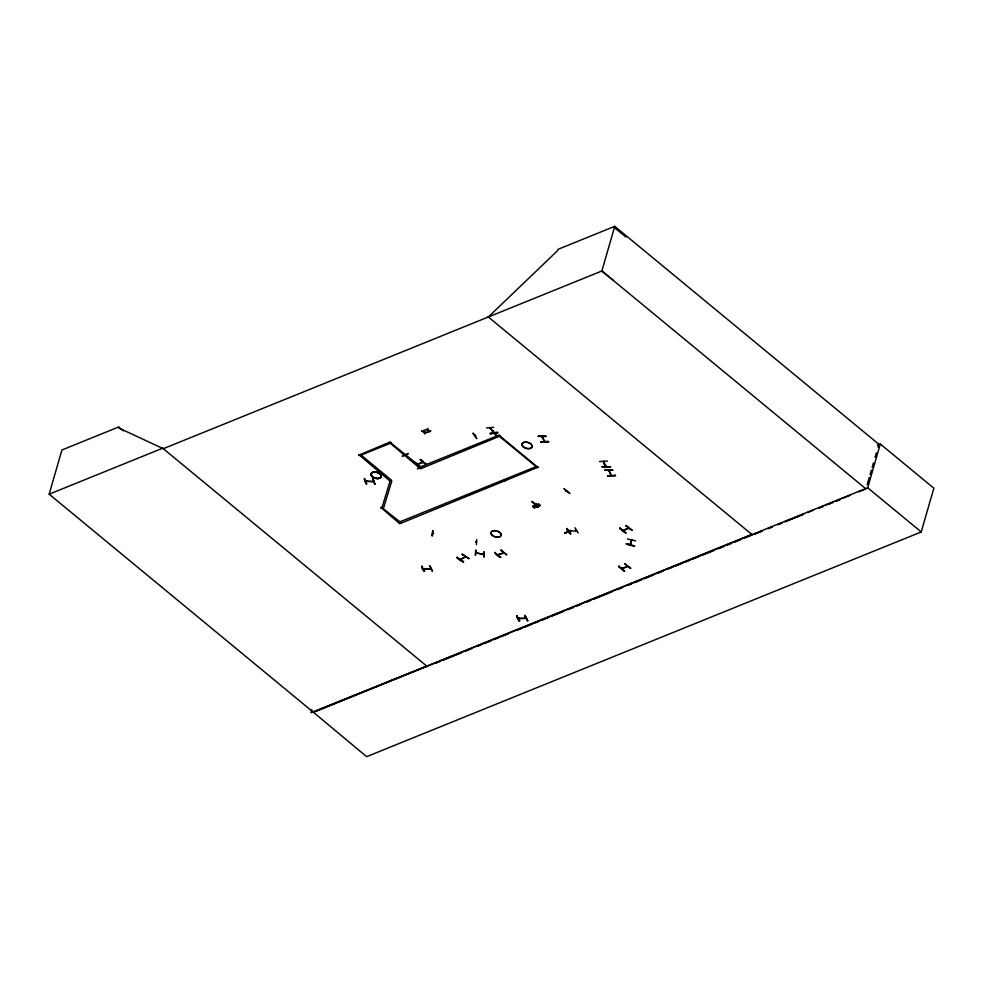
<?xml version="1.0" encoding="UTF-8"?>
<svg xmlns="http://www.w3.org/2000/svg" width="983" height="983" viewBox="0 0 983 983"><rect width="100%" height="100%" fill="white"/><g stroke="black" fill="none" stroke-linecap="round" stroke-linejoin="round"><path stroke-width="1.47" d="M631.246 540.49L631.565 539.397L631.577 540.589M631.725 540.232L630.545 544.889L630.84 543.771M497.705 432.717L490.431 433.749L490.333 433.098M490.443 433.712L497.705 432.766M433.466 533.683L432.667 533.511M476.534 542.174L475.797 541.817M476.423 544.582L476.767 539.569M475.883 550.038L475.453 555.37L475.723 550.333M482.911 554.535L483.034 553.871M540.92 442.153C554.351 439.671 547.887 444.07 540.871 441.539M548.588 441.748L540.81 441.859M602.186 466.839C617.803 466.175 608.342 468.24 602.247 466.446M423.44 466.384L417.578 468.473M576.517 530.832L568.911 531.275L569.857 530.55L569.735 531.225M505.803 480.773L505.078 480.527M535.268 505.397L534.912 504.5M537.025 506.859L537.861 507.253L537.296 506.773M566.847 531.484L567.363 531.889L566.921 530.906M634.477 545.897C630.533 546.106 619.597 541.51 631.848 544.926M627.461 538.979L635.645 540.883M634.404 546.216L634.563 545.59M544.815 441.822L544.361 440.802M605.737 465.709C606.228 468.559 601.94 461.273 604.078 461.322M609.104 470.55L611.512 475.625L611.389 474.642M626.294 543.98L634.453 545.97M751.786 534.408L313.221 712.11L49.15 494.191L61.904 449.993L118.673 426.991L123.416 430.898M118.673 426.991L118.439 427.814L163.301 448.703L601.866 270.989L614.756 226.336L878.827 444.255L878.003 447.142M391.787 481.006L390.054 481.092L358.844 454.662M359.95 455.571L391.467 442.805M361.093 455.104L391.369 480.085M366.462 481.461L366.622 480.81M366.155 483.919C362.69 472.43 364.57 482.788 366.708 483.587M373.098 478.979L375.014 484.263L372.766 478.635M372.852 481.473L372.827 481.043M311.844 709.849L311.009 712.749L426.757 666.118M358.684 455.203L390.362 441.883M390.325 443.259L420.429 468.793L500.544 435.85M877.487 445.164L880.301 444.021L933.85 488.207L921.218 531.95L366.659 756.664L313.221 712.11M538.377 467.072L399.749 523.73L380.986 507.572M380.826 508.113L382.215 506.847M391.627 481.559L383.628 507.855L382.055 507.388L390.214 480.552M408.314 453.556L402.379 455.94M425.111 433.27L424.521 433.822L423.992 432.201L421.609 430.996M419.987 466.827C410.255 457.476 414.519 464.468 420.11 466.532M421.953 431.181L423.919 431.856L424.066 430.001L424.496 432.016L427.064 432.483M425 433.638L424.668 431.992M428.944 431.721L428.367 432.274L427.826 430.64L425.442 429.448M399.958 521.801L536.128 466.63M425.786 429.632L427.752 430.308L427.421 428.637M417.75 463.571L418.07 463.915M424.57 432.36L426.61 432.655M430.898 430.923L428.33 430.468L427.9 428.453M417.935 463.571L417.468 464.64M401.052 522.71L381.982 507.646M428.834 432.078L428.514 430.443M420.306 459.835L426.278 464.406L420.417 459.479M428.404 430.8L430.443 431.107M420.331 467.687L420.355 466.888M420.638 466.864L499.438 434.941M423.059 461.494L422.567 462.526L423.034 461.469M423.218 461.469L417.148 464.369M421.744 467.773L390.202 442.436M422.051 566.024C420.196 566.38 424.238 572.659 424.681 571.283M432.889 530.562L432.115 535.821L432.667 535.551M424.029 569.145L424.201 568.457M424.619 571.32L421.891 566.331M429.804 565.839L432.422 571.406M429.854 565.876L432.434 571.098M430.235 568.309L430.394 568.997M473.056 433.417L476.841 438.651L473.142 433.147M475.231 435.911L475.403 435.236L475.293 435.924M475.391 436.169L475.403 435.236L475.44 436.133M493.699 427.31L486.536 427.937M492.63 430.48L496.415 435.678M463.607 561.428C463.325 562.927 455.965 557.963 457.206 557.103M493.736 432.987L493.441 431.955M494.068 432.938L494.474 433.515M460.892 558.762L460.191 559.548L465.094 557.005M462.207 554.473L468.903 558.614L462.317 554.105M497.595 432.115L490.296 433.491M499.389 436.317L537.222 467.539M475.625 541.989L475.76 541.363M476.436 553.146L476.669 552.532M484.066 551.758L484.103 557.189L484.091 552.09M508.211 478.807L501.846 481.277L508.064 479.077M500.752 557.017C500.359 558.541 493.798 553.048 495.076 552.335M498.504 554.24L498.7 554.4M500.986 549.939L506.663 554.621M503.296 552.544L503.099 552.372M546.069 436.145L538.291 436.28M542.444 435.948L541.952 436.685L542.125 435.936M542.628 436.698L542.174 437.152L542.395 435.936M532.356 501.453C535.022 505.938 544.496 511.824 531.963 501.908M532.614 506.601C544.631 502.067 537.652 505.901 532.651 506.257M539.827 505.299L533.843 507.695L540.072 505.483M535.391 504.23L536.005 503.505M537.787 506.872L537.087 506.933M532.258 501.76L538.033 506.134M538.598 503.886L532.54 506.614M534.162 507.953L540.208 505.225M517.107 615.555C515.805 615.886 519.012 622.288 519.737 620.814M519.135 618.639L519.27 617.988M519.675 620.851L516.911 615.874M524.873 615.37L527.822 620.986L524.91 615.407M525.303 617.84L525.315 618.27M527.502 620.629L524.848 615.677M566.859 491.402L566.134 491.045M564.647 532.663L564.856 533.29L570.631 530.365M567.412 528.412C566.073 528.829 570.079 535.121 570.73 533.634M569.735 530.55L568.96 531.25M569.919 530.587L569.218 531.52M578.225 532.983L574.908 527.76M575.694 530.267L576.431 530.857M599.556 461.555L607.445 461.052M603.599 462.071L603.685 461.322L603.869 461.998M605.049 470.132L612.827 469.985M615.395 475.244L615.432 475.907L607.666 476.005M615.407 475.317L607.519 475.76M625.79 532.884L619.732 528.399L620.15 527.908M623.64 530.439L623.627 529.763M625.815 525.758L631.958 530.23L625.925 525.401M628.309 527.982L628.112 527.822M619.032 566.097L618.59 566.601L624.328 571.209M622.46 567.99L622.055 568.874M630.521 543.832L630.263 544.815L631.27 540.109M624.918 563.689L630.816 568.555L624.905 563.972M627.031 566.122L627.658 566.54M867.19 484.594L869.267 477.394M870.102 474.506L871.343 470.181M872.179 467.306L873.432 462.981M875.091 457.218L876.332 452.905M313.122 712.478L867.682 487.765L880.301 444.021M423.206 568.924L430.972 568.752M365.615 481.228L373.393 481.473M456.825 557.619L463.226 561.944M457.07 557.435L463.509 561.784M619.732 528.399L625.557 532.995M620.015 528.24L625.864 532.897M372.373 476.915A5.222 3.047 16.1 0 1 374.83 472.159A5.222 3.047 16.1 0 1 380.937 477.197A5.222 3.047 16.1 0 1 372.373 476.915L372.385 476.767M523.337 446.896L523.411 446.81A5.259 3.072 16.1 0 1 525.893 442.018A5.259 3.072 16.1 0 1 532.036 447.093A5.259 3.072 16.1 0 1 523.423 446.798M492.286 535.391L492.299 535.379A5.259 3.072 16.1 0 1 494.793 530.697A5.259 3.072 16.1 0 1 500.937 535.76A5.259 3.072 16.1 0 1 492.323 535.465L492.36 535.317A5.259 3.072 16.1 0 1 494.842 530.525A5.259 3.072 16.1 0 1 500.986 535.588A5.259 3.072 16.1 0 1 492.372 535.305M494.953 552.63L500.642 557.386M414.322 462.17L419.999 466.9M622.853 530.501L623.492 530.218M628.076 528.19L628.629 527.994M535.01 504.058L535.882 503.996M565.987 491.475L566.097 491.426M545.958 436.403L538.07 436.341L545.958 436.501M604.95 470.365L612.728 470.218L604.815 470.181M566.896 528.805L570.619 534.002M570.57 533.953L567.216 528.743M493.577 432.889L489.939 427.826M516.579 615.911L519.208 621.17M364.632 478.635L366.598 483.943M432.729 530.845L432.127 535.784M365.688 481.24L373.54 481.731M465.451 556.796L460.511 559.683M488.342 316.993L557.631 250.616L558 249.338L614.756 226.336M544.766 441.772L542.481 437.054M606.155 466.667L603.722 461.592M622.939 530.427L628.542 527.969M628.739 528.227L623.234 530.66M493.982 432.95L490.308 427.888M497.779 554.94L503.837 552.765L498.012 555.112M422.616 461.703L422.469 462.293M432.852 533.339L433.478 533.474M621.735 568.69L627.559 566.306M621.969 568.862L627.486 566.282M49.15 494.191L162.76 448.162M390.054 481.092L391.209 480.626M435.887 663.169L440.151 661.448M442.989 660.293L461.445 652.823M465.696 651.09L471.373 648.792M477.05 646.495L481.314 644.774M484.152 643.619L491.242 640.744M494.08 639.589L498.344 637.869M501.183 636.714L508.285 633.838M516.8 630.386L522.477 628.088M525.315 626.945L532.405 624.058M535.244 622.915L539.507 621.182M542.346 620.04L549.436 617.164M552.274 616.009L563.64 611.414M567.891 609.681L573.568 607.383M576.407 606.228L580.67 604.508M586.347 602.21L590.599 600.478M593.437 599.335L611.893 591.852M617.57 589.554L621.834 587.834M627.51 585.524L631.762 583.804M634.6 582.649L641.702 579.773M644.541 578.631L653.056 575.178M657.32 573.445L662.997 571.148M668.673 568.85L672.925 567.13M675.763 565.975L682.866 563.099M685.704 561.944L689.955 560.224M692.794 559.069L699.896 556.194M702.734 555.051L714.088 550.443M718.352 548.723L724.029 546.425M726.867 545.27L731.119 543.55M733.957 542.395L741.059 539.52M743.898 538.365L752.413 534.912L487.715 316.477M762.341 530.894L753.826 534.347L762.366 530.906M768.018 528.596L772.282 526.863L768.055 528.621M777.958 524.566L782.21 522.845L778.008 524.603M785.048 521.69L803.504 514.22M807.756 512.487L813.433 510.189M819.109 507.892L823.373 506.159M826.212 505.016L833.301 502.141M836.14 500.986L840.404 499.266M843.242 498.111L850.332 495.235M858.847 491.783L864.524 489.485M785.11 521.74L792.224 518.877M795.063 517.734L803.602 514.293M819.232 507.99L823.508 506.282M829.185 503.984L833.461 502.264M836.3 501.121L840.563 499.401M402.28 456.296L408.056 453.79M417.468 468.842L423.55 466.532M417.382 464.615L422.715 462.501M564.635 533.044L570.582 530.685L564.869 533.278M423.304 568.911L430.898 568.715M525.979 618.491L518.36 618.454L526.04 618.282M492.729 430.775L496.489 435.985M602.137 466.814L609.964 466.692M575.792 530.918L576.394 530.648M500.949 550.222L506.626 554.916M420.38 459.761L426.02 464.455M564.009 488.895L569.907 493.54L564.254 488.809M475.711 541.83L476.546 542.002M611.266 475.686L608.71 470.538M372.741 478.942L374.695 484.214M544.459 441.772L541.965 436.636M462.268 554.387L468.903 558.627M631.958 530.242L625.888 525.684M614.387 227.614L625.962 237.05M613.441 280.438L601.866 270.989L865.949 488.907M867.682 487.765L921.218 531.95M499.278 435.481L538.217 467.613M162.686 448.187L427.372 666.621M475.711 552.827L483.759 554.473L475.735 552.802M618.909 566.392L624.623 571.135L618.909 566.392M523.374 446.97A5.259 3.072 16.1 0 0 531.987 447.253A5.259 3.072 16.1 0 0 525.844 442.19A5.259 3.072 16.1 0 0 523.374 446.97M372.397 476.755A5.259 3.072 16.1 0 0 381.011 477.038A5.259 3.072 16.1 0 0 374.867 471.975A5.259 3.072 16.1 0 0 372.397 476.755M372.446 476.644A5.222 3.047 16.1 0 0 381.011 476.927A5.222 3.047 16.1 0 0 374.904 471.889A5.222 3.047 16.1 0 0 372.446 476.644"/></g></svg>
